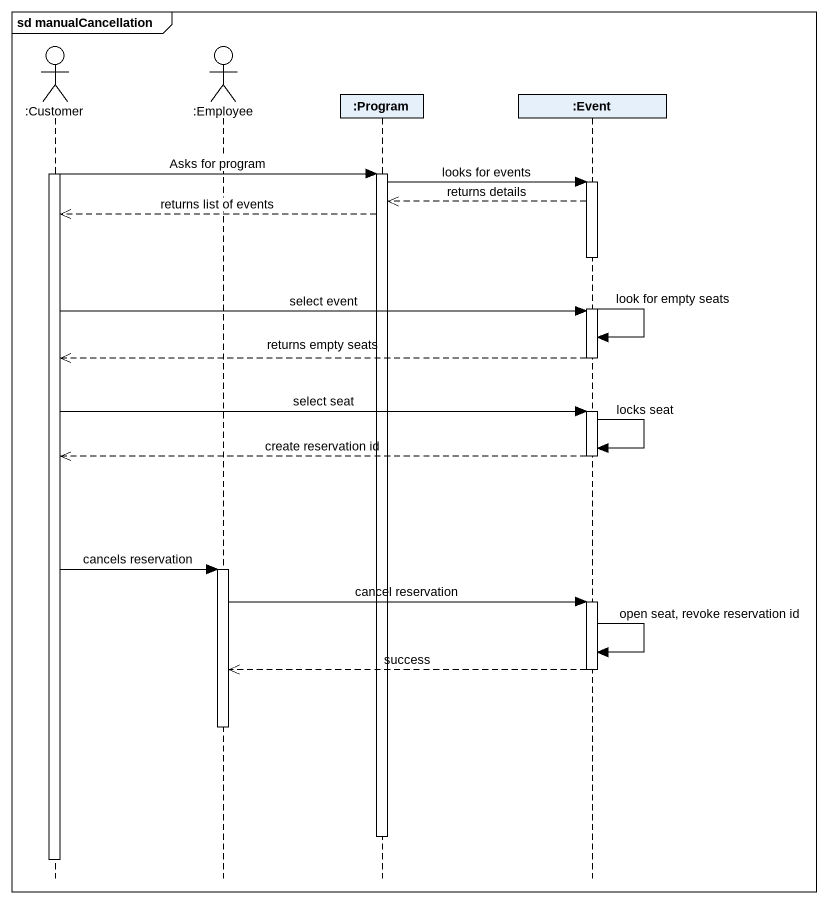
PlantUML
@startuml
mainframe sd manualCancellation
hide footbox
actor ":Customer" as Customer
actor ":Employee" as Employee
participant ":Program" as Program
participant ":Event" as Event

activate Customer
Customer -> Program : Asks for program
activate Program
Program -> Event : looks for events
activate Event
Event -->> Program : returns details
Program -->> Customer : returns list of events
Customer -> Event : select event
Event -> Event : look for empty seats
Event -->> Customer : returns empty seats
deactivate Event
Customer -> Event : select seat
activate Event
Event -> Event : locks seat
Event -->> Customer : create reservation id
deactivate Event
Customer -> Employee : cancels reservation
activate Employee
Employee -> Event : cancel reservation
activate Event
Event -> Event : open seat, revoke reservation id
Event -->> Employee : success
deactivate Event
deactivate Employee
deactivate Program
deactivate Customer
@enduml
